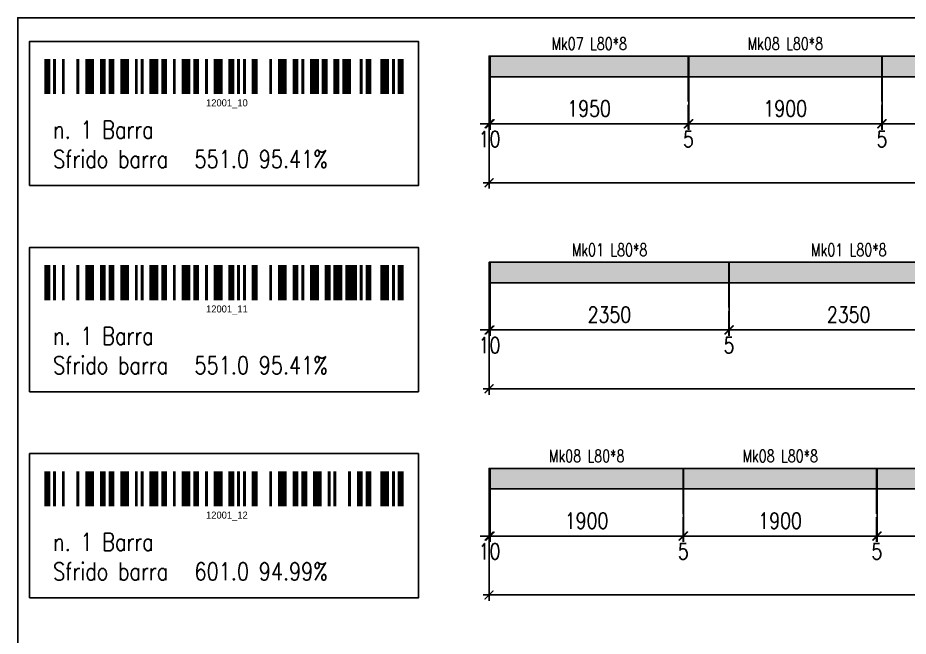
# Model space of a CAD drawing. Header units: millimetres. Extents: x -56 to 421004, y -1 to 91234.
# Drawn here: x 168088 to 176852, y 59637 to 65725 of the extents above; entities that cross this region are included whole.
import ezdxf
from ezdxf.enums import TextEntityAlignment as Align

# ---------------------------------------------------------------- set-up
doc = ezdxf.new("R2010")
doc.units = ezdxf.units.MM
doc.styles.add('EasyCutStyle', font='romans.shx', dxfattribs={"width": 0.8})
doc.styles.add('EasyCutStyleOptimezeBars', font='Romans.shx', dxfattribs={"width": 0.8})
doc.dimstyles.new('EasyCutDimOptimezeBars', dxfattribs={"dimscale": 57.971, "dimtxt": 2.7, "dimasz": 1.5, "dimexe": 1, "dimexo": 0, "dimgap": 1.25, "dimtad": 1, "dimdec": 1, "dimrnd": 0.5, "dimzin": 12, "dimdsep": 46, "dimtxsty": 'EasyCutStyleOptimezeBars', "dimblk": 'ARCHTICK', "dimblk1": 'ARCHTICK', "dimblk2": 'ARCHTICK', "dimcen": 1, "dimdle": 1, "dimclrd": 1, "dimclre": 1, "dimclrt": 3, "dimadec": 3, "dimazin": 0, "dimtfac": 1, "dimtdec": 1, "dimtix": 1, "dimtmove": 0, "dimatfit": 3, "dimfxl": 1, "dimtfill": 1, "dimtolj": 1, "dimtzin": 0, "dimarcsym": 0})

# ---------------------------------------------------------------- blocks, each defined once
blk = doc.blocks.new('BARCODE128_12001_10')
at = {"linetype": 'Continuous'}
for points, const_width in [([(1, 0), (1, 12)], 2), ([(3.5, 0), (3.5, 12)], 1), ([(6.5, 0), (6.5, 12)], 1), ([(11.5, 0), (11.5, 12)], 1), ([(15.5, 0), (15.5, 12)], 3), ([(20, 0), (20, 12)], 2), ([(23, 0), (23, 12)], 2), ([(27.5, 0), (27.5, 12)], 3), ([(31.5, 0), (31.5, 12)], 1), ([(33.5, 0), (33.5, 12)], 1), ([(37.5, 0), (37.5, 12)], 3), ([(41, 0), (41, 12)], 2), ([(44.5, 0), (44.5, 12)], 1), ([(48.5, 0), (48.5, 12)], 3), ([(52, 0), (52, 12)], 2), ([(55.5, 0), (55.5, 12)], 1), ([(59.5, 0), (59.5, 12)], 3), ([(64, 0), (64, 12)], 2), ([(66.5, 0), (66.5, 12)], 1), ([(68.5, 0), (68.5, 12)], 1), ([(72, 0), (72, 12)], 2), ([(77.5, 0), (77.5, 12)], 1), ([(81.5, 0), (81.5, 12)], 3), ([(86, 0), (86, 12)], 2), ([(88.5, 0), (88.5, 12)], 1), ([(92.5, 0), (92.5, 12)], 3), ([(96, 0), (96, 12)], 2), ([(100, 0), (100, 12)], 2), ([(103.5, 0), (103.5, 12)], 3), ([(108.5, 0), (108.5, 12)], 1), ([(111, 0), (111, 12)], 2), ([(116.5, 0), (116.5, 12)], 3), ([(119.5, 0), (119.5, 12)], 1), ([(122, 0), (122, 12)], 2)]:
    blk.add_lwpolyline(points, dxfattribs=dict(at, const_width=const_width))
blk.add_text('12001_10', height=2.4).set_placement((62.5, -4.2), align=Align.CENTER)
blk = doc.blocks.new('_ArchTick')
at = {"color": 0, "linetype": 'ByBlock', "const_width": 0.15}
blk.add_lwpolyline([(-0.5, -0.5), (0.5, 0.5)], dxfattribs=at)
blk = doc.blocks.new('*D1096')
at = {"color": 1, "lineweight": -2}
for p, q in [((172726.3, 65144.9), (172726.3, 64623.1)), ((172736.3, 65144.9), (172736.3, 64623.1)), ((172726.3, 64681.1), (172639.3, 64681.1)), ((172726.3, 64681.1), (172736.3, 64681.1)), ((172736.3, 64681.1), (172823.2, 64681.1))]:
    blk.add_line(p, q, dxfattribs=at)
at = {"layer": 'Defpoints', "color": 0}
for p in [(172726.3, 65144.9), (172736.3, 65144.9), (172736.3, 64681.1)]:
    blk.add_point(p, dxfattribs=at)
at = {"color": 1, "lineweight": -2, "xscale": 86.9637, "yscale": 86.9637, "zscale": 86.9637}
blk.add_blockref('_ArchTick', (172726.3, 64681.1), dxfattribs=at)
at = {"color": 1, "lineweight": -2, "xscale": 86.9637, "yscale": 86.9637, "zscale": 86.9637, "rotation": 180}
blk.add_blockref('_ArchTick', (172736.3, 64681.1), dxfattribs=at)
at = {"color": 3, "char_height": 156.53, "attachment_point": 5, "style": 'EasyCutStyleOptimezeBars', "bg_fill": 3, "box_fill_scale": 1.1, "bg_fill_color": 256, "bg_fill_true_color": 13158600}
for s, insert, bg_fill_transparency in [('\\A1;', (172731.3, 64884), 10817612), ('\\A1;10', (172731.3, 64530.3), 0)]:
    blk.add_mtext(s, dxfattribs=dict(at, insert=insert, bg_fill_transparency=bg_fill_transparency))
blk = doc.blocks.new('*D1097')
at = {"color": 1, "lineweight": -2}
for p, q in [((172736.3, 65144.9), (172736.3, 64623.1)), ((174686.3, 65144.9), (174686.3, 64623.1)), ((172678.3, 64681.1), (174744.2, 64681.1))]:
    blk.add_line(p, q, dxfattribs=at)
at = {"layer": 'Defpoints', "color": 0}
for p in [(172736.3, 65144.9), (174686.3, 65144.9), (174686.3, 64681.1)]:
    blk.add_point(p, dxfattribs=at)
at = {"color": 1, "lineweight": -2, "xscale": 86.9637, "yscale": 86.9637, "zscale": 86.9637, "rotation": 180}
blk.add_blockref('_ArchTick', (172736.3, 64681.1), dxfattribs=at)
at = {"color": 1, "lineweight": -2, "xscale": 86.9637, "yscale": 86.9637, "zscale": 86.9637}
blk.add_blockref('_ArchTick', (174686.3, 64681.1), dxfattribs=at)
at = {"color": 3, "insert": (173711.3, 64831.8), "char_height": 156.53, "attachment_point": 5, "style": 'EasyCutStyleOptimezeBars', "bg_fill": 3, "box_fill_scale": 1.1, "bg_fill_color": 256, "bg_fill_true_color": 13158600, "bg_fill_transparency": 10817612}
blk.add_mtext('\\A1;1950', dxfattribs=at)
blk = doc.blocks.new('*D1098')
at = {"color": 1, "lineweight": -2}
for p, q in [((174686.3, 65144.9), (174686.3, 64623.1)), ((174691.3, 65144.9), (174691.3, 64623.1)), ((174686.3, 64681.1), (174599.3, 64681.1)), ((174686.3, 64681.1), (174691.3, 64681.1)), ((174691.3, 64681.1), (174778.2, 64681.1))]:
    blk.add_line(p, q, dxfattribs=at)
at = {"layer": 'Defpoints', "color": 0}
for p in [(174686.3, 65144.9), (174691.3, 65144.9), (174691.3, 64681.1)]:
    blk.add_point(p, dxfattribs=at)
at = {"color": 1, "lineweight": -2, "xscale": 86.9637, "yscale": 86.9637, "zscale": 86.9637}
blk.add_blockref('_ArchTick', (174686.3, 64681.1), dxfattribs=at)
at = {"color": 1, "lineweight": -2, "xscale": 86.9637, "yscale": 86.9637, "zscale": 86.9637, "rotation": 180}
blk.add_blockref('_ArchTick', (174691.3, 64681.1), dxfattribs=at)
at = {"color": 3, "char_height": 156.53, "attachment_point": 5, "style": 'EasyCutStyleOptimezeBars', "bg_fill": 3, "box_fill_scale": 1.1, "bg_fill_color": 256, "bg_fill_true_color": 13158600}
for s, insert, bg_fill_transparency in [('\\A1;', (174688.8, 64884), 216064), ('\\A1;5', (174688.8, 64530.3), 10817612)]:
    blk.add_mtext(s, dxfattribs=dict(at, insert=insert, bg_fill_transparency=bg_fill_transparency))
blk = doc.blocks.new('*D1099')
at = {"color": 1, "lineweight": -2}
for p, q in [((174691.3, 65144.9), (174691.3, 64623.1)), ((176591.3, 65144.9), (176591.3, 64623.1)), ((174633.3, 64681.1), (176649.2, 64681.1))]:
    blk.add_line(p, q, dxfattribs=at)
at = {"layer": 'Defpoints', "color": 0}
for p in [(174691.3, 65144.9), (176591.3, 65144.9), (176591.3, 64681.1)]:
    blk.add_point(p, dxfattribs=at)
at = {"color": 1, "lineweight": -2, "xscale": 86.9637, "yscale": 86.9637, "zscale": 86.9637, "rotation": 180}
blk.add_blockref('_ArchTick', (174691.3, 64681.1), dxfattribs=at)
at = {"color": 1, "lineweight": -2, "xscale": 86.9637, "yscale": 86.9637, "zscale": 86.9637}
blk.add_blockref('_ArchTick', (176591.3, 64681.1), dxfattribs=at)
at = {"color": 3, "insert": (175641.3, 64831.8), "char_height": 156.53, "attachment_point": 5, "style": 'EasyCutStyleOptimezeBars', "bg_fill": 3, "box_fill_scale": 1.1, "bg_fill_color": 256, "bg_fill_true_color": 13158600, "bg_fill_transparency": 10817612}
blk.add_mtext('\\A1;1900', dxfattribs=at)
blk = doc.blocks.new('*D1100')
at = {"color": 1, "lineweight": -2}
for p, q in [((176591.3, 65144.9), (176591.3, 64623.1)), ((176596.3, 65144.9), (176596.3, 64623.1)), ((176591.3, 64681.1), (176504.3, 64681.1)), ((176591.3, 64681.1), (176596.3, 64681.1)), ((176596.3, 64681.1), (176683.2, 64681.1))]:
    blk.add_line(p, q, dxfattribs=at)
at = {"layer": 'Defpoints', "color": 0}
for p in [(176591.3, 65144.9), (176596.3, 65144.9), (176596.3, 64681.1)]:
    blk.add_point(p, dxfattribs=at)
at = {"color": 1, "lineweight": -2, "xscale": 86.9637, "yscale": 86.9637, "zscale": 86.9637}
blk.add_blockref('_ArchTick', (176591.3, 64681.1), dxfattribs=at)
at = {"color": 1, "lineweight": -2, "xscale": 86.9637, "yscale": 86.9637, "zscale": 86.9637, "rotation": 180}
blk.add_blockref('_ArchTick', (176596.3, 64681.1), dxfattribs=at)
at = {"color": 3, "char_height": 156.53, "attachment_point": 5, "style": 'EasyCutStyleOptimezeBars', "bg_fill": 3, "box_fill_scale": 1.1, "bg_fill_color": 256, "bg_fill_true_color": 13158600}
for s, insert, bg_fill_transparency in [('\\A1;', (176593.8, 64884), 10818128), ('\\A1;5', (176593.8, 64530.3), 0)]:
    blk.add_mtext(s, dxfattribs=dict(at, insert=insert, bg_fill_transparency=bg_fill_transparency))
blk = doc.blocks.new('*D1101')
at = {"color": 1, "lineweight": -2}
for p, q in [((176596.3, 65144.9), (176596.3, 64623.1)), ((178496.3, 65144.9), (178496.3, 64623.1)), ((176538.3, 64681.1), (178554.2, 64681.1))]:
    blk.add_line(p, q, dxfattribs=at)
at = {"layer": 'Defpoints', "color": 0}
for p in [(176596.3, 65144.9), (178496.3, 65144.9), (178496.3, 64681.1)]:
    blk.add_point(p, dxfattribs=at)
at = {"color": 1, "lineweight": -2, "xscale": 86.9637, "yscale": 86.9637, "zscale": 86.9637, "rotation": 180}
blk.add_blockref('_ArchTick', (176596.3, 64681.1), dxfattribs=at)
at = {"color": 1, "lineweight": -2, "xscale": 86.9637, "yscale": 86.9637, "zscale": 86.9637}
blk.add_blockref('_ArchTick', (178496.3, 64681.1), dxfattribs=at)
at = {"color": 3, "insert": (177546.3, 64831.8), "char_height": 156.53, "attachment_point": 5, "style": 'EasyCutStyleOptimezeBars', "bg_fill": 3, "box_fill_scale": 1.1, "bg_fill_color": 256, "bg_fill_true_color": 13158600, "bg_fill_transparency": 4837208}
blk.add_mtext('\\A1;1900', dxfattribs=at)
blk = doc.blocks.new('*D1109')
at = {"color": 1, "lineweight": -2}
for p, q in [((172726.3, 65144.9), (172726.3, 64043.3)), ((184727.3, 65144.9), (184727.3, 64043.3)), ((172668.3, 64101.3), (184785.2, 64101.3))]:
    blk.add_line(p, q, dxfattribs=at)
at = {"layer": 'Defpoints', "color": 0}
for p in [(172726.3, 65144.9), (184727.3, 65144.9), (184727.3, 64101.3)]:
    blk.add_point(p, dxfattribs=at)
at = {"color": 1, "lineweight": -2, "xscale": 86.9637, "yscale": 86.9637, "zscale": 86.9637, "rotation": 180}
blk.add_blockref('_ArchTick', (172726.3, 64101.3), dxfattribs=at)
at = {"color": 1, "lineweight": -2, "xscale": 86.9637, "yscale": 86.9637, "zscale": 86.9637}
blk.add_blockref('_ArchTick', (184727.3, 64101.3), dxfattribs=at)
at = {"color": 3, "insert": (178726.8, 64252), "char_height": 156.53, "attachment_point": 5, "style": 'EasyCutStyleOptimezeBars', "bg_fill": 3, "box_fill_scale": 1.1, "bg_fill_color": 256, "bg_fill_true_color": 13158600, "bg_fill_transparency": 344016}
blk.add_mtext('\\A1;12001', dxfattribs=at)
blk = doc.blocks.new('BARCODE128_12001_11')
at = {"linetype": 'Continuous'}
for points, const_width in [([(1, 0), (1, 12)], 2), ([(3.5, 0), (3.5, 12)], 1), ([(6.5, 0), (6.5, 12)], 1), ([(11.5, 0), (11.5, 12)], 1), ([(15.5, 0), (15.5, 12)], 3), ([(20, 0), (20, 12)], 2), ([(23, 0), (23, 12)], 2), ([(27.5, 0), (27.5, 12)], 3), ([(31.5, 0), (31.5, 12)], 1), ([(33.5, 0), (33.5, 12)], 1), ([(37.5, 0), (37.5, 12)], 3), ([(41, 0), (41, 12)], 2), ([(44.5, 0), (44.5, 12)], 1), ([(48.5, 0), (48.5, 12)], 3), ([(52, 0), (52, 12)], 2), ([(55.5, 0), (55.5, 12)], 1), ([(59.5, 0), (59.5, 12)], 3), ([(64, 0), (64, 12)], 2), ([(66.5, 0), (66.5, 12)], 1), ([(68.5, 0), (68.5, 12)], 1), ([(72, 0), (72, 12)], 2), ([(77.5, 0), (77.5, 12)], 1), ([(81.5, 0), (81.5, 12)], 3), ([(86, 0), (86, 12)], 2), ([(88.5, 0), (88.5, 12)], 1), ([(92.5, 0), (92.5, 12)], 3), ([(97, 0), (97, 12)], 2), ([(100.5, 0), (100.5, 12)], 3), ([(105, 0), (105, 12)], 4), ([(108.5, 0), (108.5, 12)], 1), ([(111, 0), (111, 12)], 2), ([(116.5, 0), (116.5, 12)], 3), ([(119.5, 0), (119.5, 12)], 1), ([(122, 0), (122, 12)], 2)]:
    blk.add_lwpolyline(points, dxfattribs=dict(at, const_width=const_width))
blk.add_text('12001_11', height=2.4).set_placement((62.5, -4.2), align=Align.CENTER)
blk = doc.blocks.new('*D1110')
at = {"color": 1, "lineweight": -2}
for p, q in [((172726.3, 63115.7), (172726.3, 62593.9)), ((172736.3, 63115.7), (172736.3, 62593.9)), ((172726.3, 62651.9), (172639.3, 62651.9)), ((172726.3, 62651.9), (172736.3, 62651.9)), ((172736.3, 62651.9), (172823.2, 62651.9))]:
    blk.add_line(p, q, dxfattribs=at)
at = {"layer": 'Defpoints', "color": 0}
for p in [(172726.3, 63115.7), (172736.3, 63115.7), (172736.3, 62651.9)]:
    blk.add_point(p, dxfattribs=at)
at = {"color": 1, "lineweight": -2, "xscale": 86.9637, "yscale": 86.9637, "zscale": 86.9637}
blk.add_blockref('_ArchTick', (172726.3, 62651.9), dxfattribs=at)
at = {"color": 1, "lineweight": -2, "xscale": 86.9637, "yscale": 86.9637, "zscale": 86.9637, "rotation": 180}
blk.add_blockref('_ArchTick', (172736.3, 62651.9), dxfattribs=at)
at = {"color": 3, "char_height": 156.53, "attachment_point": 5, "style": 'EasyCutStyleOptimezeBars', "bg_fill": 3, "box_fill_scale": 1.1, "bg_fill_color": 256, "bg_fill_true_color": 13158600}
for s, insert, bg_fill_transparency in [('\\A1;', (172731.3, 62854.8), 10821740), ('\\A1;10', (172731.3, 62501.2), 4390977)]:
    blk.add_mtext(s, dxfattribs=dict(at, insert=insert, bg_fill_transparency=bg_fill_transparency))
blk = doc.blocks.new('*D1111')
at = {"color": 1, "lineweight": -2}
for p, q in [((172736.3, 63115.7), (172736.3, 62593.9)), ((175086.3, 63115.7), (175086.3, 62593.9)), ((172678.3, 62651.9), (175144.2, 62651.9))]:
    blk.add_line(p, q, dxfattribs=at)
at = {"layer": 'Defpoints', "color": 0}
for p in [(172736.3, 63115.7), (175086.3, 63115.7), (175086.3, 62651.9)]:
    blk.add_point(p, dxfattribs=at)
at = {"color": 1, "lineweight": -2, "xscale": 86.9637, "yscale": 86.9637, "zscale": 86.9637, "rotation": 180}
blk.add_blockref('_ArchTick', (172736.3, 62651.9), dxfattribs=at)
at = {"color": 1, "lineweight": -2, "xscale": 86.9637, "yscale": 86.9637, "zscale": 86.9637}
blk.add_blockref('_ArchTick', (175086.3, 62651.9), dxfattribs=at)
at = {"color": 3, "insert": (173911.3, 62802.6), "char_height": 156.53, "attachment_point": 5, "style": 'EasyCutStyleOptimezeBars', "bg_fill": 3, "box_fill_scale": 1.1, "bg_fill_color": 256, "bg_fill_true_color": 13158600, "bg_fill_transparency": 0}
blk.add_mtext('\\A1;2350', dxfattribs=at)
blk = doc.blocks.new('*D1112')
at = {"color": 1, "lineweight": -2}
for p, q in [((175086.3, 63115.7), (175086.3, 62593.9)), ((175091.3, 63115.7), (175091.3, 62593.9)), ((175086.3, 62651.9), (174999.3, 62651.9)), ((175086.3, 62651.9), (175091.3, 62651.9)), ((175091.3, 62651.9), (175178.2, 62651.9))]:
    blk.add_line(p, q, dxfattribs=at)
at = {"layer": 'Defpoints', "color": 0}
for p in [(175086.3, 63115.7), (175091.3, 63115.7), (175091.3, 62651.9)]:
    blk.add_point(p, dxfattribs=at)
at = {"color": 1, "lineweight": -2, "xscale": 86.9637, "yscale": 86.9637, "zscale": 86.9637}
blk.add_blockref('_ArchTick', (175086.3, 62651.9), dxfattribs=at)
at = {"color": 1, "lineweight": -2, "xscale": 86.9637, "yscale": 86.9637, "zscale": 86.9637, "rotation": 180}
blk.add_blockref('_ArchTick', (175091.3, 62651.9), dxfattribs=at)
at = {"color": 3, "char_height": 156.53, "attachment_point": 5, "style": 'EasyCutStyleOptimezeBars', "bg_fill": 3, "box_fill_scale": 1.1, "bg_fill_color": 256, "bg_fill_true_color": 13158600, "bg_fill_transparency": 0}
for s, insert in [('\\A1;', (175088.8, 62854.8)), ('\\A1;5', (175088.8, 62501.2))]:
    blk.add_mtext(s, dxfattribs=dict(at, insert=insert))
blk = doc.blocks.new('*D1113')
at = {"color": 1, "lineweight": -2}
for p, q in [((175091.3, 63115.7), (175091.3, 62593.9)), ((177441.3, 63115.7), (177441.3, 62593.9)), ((175033.3, 62651.9), (177499.2, 62651.9))]:
    blk.add_line(p, q, dxfattribs=at)
at = {"layer": 'Defpoints', "color": 0}
for p in [(175091.3, 63115.7), (177441.3, 63115.7), (177441.3, 62651.9)]:
    blk.add_point(p, dxfattribs=at)
at = {"color": 1, "lineweight": -2, "xscale": 86.9637, "yscale": 86.9637, "zscale": 86.9637, "rotation": 180}
blk.add_blockref('_ArchTick', (175091.3, 62651.9), dxfattribs=at)
at = {"color": 1, "lineweight": -2, "xscale": 86.9637, "yscale": 86.9637, "zscale": 86.9637}
blk.add_blockref('_ArchTick', (177441.3, 62651.9), dxfattribs=at)
at = {"color": 3, "insert": (176266.3, 62802.6), "char_height": 156.53, "attachment_point": 5, "style": 'EasyCutStyleOptimezeBars', "bg_fill": 3, "box_fill_scale": 1.1, "bg_fill_color": 256, "bg_fill_true_color": 13158600, "bg_fill_transparency": 4837208}
blk.add_mtext('\\A1;2350', dxfattribs=at)
blk = doc.blocks.new('*D1121')
at = {"color": 1, "lineweight": -2}
for p, q in [((172726.3, 63115.7), (172726.3, 62014.2)), ((184727.3, 63115.7), (184727.3, 62014.2)), ((172668.3, 62072.2), (184785.2, 62072.2))]:
    blk.add_line(p, q, dxfattribs=at)
at = {"layer": 'Defpoints', "color": 0}
for p in [(172726.3, 63115.7), (184727.3, 63115.7), (184727.3, 62072.2)]:
    blk.add_point(p, dxfattribs=at)
at = {"color": 1, "lineweight": -2, "xscale": 86.9637, "yscale": 86.9637, "zscale": 86.9637, "rotation": 180}
blk.add_blockref('_ArchTick', (172726.3, 62072.2), dxfattribs=at)
at = {"color": 1, "lineweight": -2, "xscale": 86.9637, "yscale": 86.9637, "zscale": 86.9637}
blk.add_blockref('_ArchTick', (184727.3, 62072.2), dxfattribs=at)
at = {"color": 3, "insert": (178726.8, 62222.9), "char_height": 156.53, "attachment_point": 5, "style": 'EasyCutStyleOptimezeBars', "bg_fill": 3, "box_fill_scale": 1.1, "bg_fill_color": 256, "bg_fill_true_color": 13158600, "bg_fill_transparency": 778384}
blk.add_mtext('\\A1;12001', dxfattribs=at)
blk = doc.blocks.new('BARCODE128_12001_12')
at = {"linetype": 'Continuous'}
for points, const_width in [([(1, 0), (1, 12)], 2), ([(3.5, 0), (3.5, 12)], 1), ([(6.5, 0), (6.5, 12)], 1), ([(11.5, 0), (11.5, 12)], 1), ([(15.5, 0), (15.5, 12)], 3), ([(20, 0), (20, 12)], 2), ([(23, 0), (23, 12)], 2), ([(27.5, 0), (27.5, 12)], 3), ([(31.5, 0), (31.5, 12)], 1), ([(33.5, 0), (33.5, 12)], 1), ([(37.5, 0), (37.5, 12)], 3), ([(41, 0), (41, 12)], 2), ([(44.5, 0), (44.5, 12)], 1), ([(48.5, 0), (48.5, 12)], 3), ([(52, 0), (52, 12)], 2), ([(55.5, 0), (55.5, 12)], 1), ([(59.5, 0), (59.5, 12)], 3), ([(64, 0), (64, 12)], 2), ([(66.5, 0), (66.5, 12)], 1), ([(68.5, 0), (68.5, 12)], 1), ([(72, 0), (72, 12)], 2), ([(77.5, 0), (77.5, 12)], 1), ([(81.5, 0), (81.5, 12)], 3), ([(86, 0), (86, 12)], 2), ([(89, 0), (89, 12)], 2), ([(93.5, 0), (93.5, 12)], 3), ([(97.5, 0), (97.5, 12)], 1), ([(99.5, 0), (99.5, 12)], 1), ([(104.5, 0), (104.5, 12)], 1), ([(108, 0), (108, 12)], 2), ([(111, 0), (111, 12)], 2), ([(116.5, 0), (116.5, 12)], 3), ([(119.5, 0), (119.5, 12)], 1), ([(122, 0), (122, 12)], 2)]:
    blk.add_lwpolyline(points, dxfattribs=dict(at, const_width=const_width))
blk.add_text('12001_12', height=2.4).set_placement((62.5, -4.2), align=Align.CENTER)
blk = doc.blocks.new('*D1122')
at = {"color": 1, "lineweight": -2}
for p, q in [((172726.3, 61086.6), (172726.3, 60564.8)), ((172736.3, 61086.6), (172736.3, 60564.8)), ((172726.3, 60622.8), (172639.3, 60622.8)), ((172726.3, 60622.8), (172736.3, 60622.8)), ((172736.3, 60622.8), (172823.2, 60622.8))]:
    blk.add_line(p, q, dxfattribs=at)
at = {"layer": 'Defpoints', "color": 0}
for p in [(172726.3, 61086.6), (172736.3, 61086.6), (172736.3, 60622.8)]:
    blk.add_point(p, dxfattribs=at)
at = {"color": 1, "lineweight": -2, "xscale": 86.9637, "yscale": 86.9637, "zscale": 86.9637}
blk.add_blockref('_ArchTick', (172726.3, 60622.8), dxfattribs=at)
at = {"color": 1, "lineweight": -2, "xscale": 86.9637, "yscale": 86.9637, "zscale": 86.9637, "rotation": 180}
blk.add_blockref('_ArchTick', (172736.3, 60622.8), dxfattribs=at)
at = {"color": 3, "char_height": 156.53, "attachment_point": 5, "style": 'EasyCutStyleOptimezeBars', "bg_fill": 3, "box_fill_scale": 1.1, "bg_fill_color": 256, "bg_fill_true_color": 13158600, "bg_fill_transparency": 10820192}
for s, insert in [('\\A1;', (172731.3, 60825.7)), ('\\A1;10', (172731.3, 60472))]:
    blk.add_mtext(s, dxfattribs=dict(at, insert=insert))
blk = doc.blocks.new('*D1123')
at = {"color": 1, "lineweight": -2}
for p, q in [((172736.3, 61086.6), (172736.3, 60564.8)), ((174636.3, 61086.6), (174636.3, 60564.8)), ((172678.3, 60622.8), (174694.2, 60622.8))]:
    blk.add_line(p, q, dxfattribs=at)
at = {"layer": 'Defpoints', "color": 0}
for p in [(172736.3, 61086.6), (174636.3, 61086.6), (174636.3, 60622.8)]:
    blk.add_point(p, dxfattribs=at)
at = {"color": 1, "lineweight": -2, "xscale": 86.9637, "yscale": 86.9637, "zscale": 86.9637, "rotation": 180}
blk.add_blockref('_ArchTick', (172736.3, 60622.8), dxfattribs=at)
at = {"color": 1, "lineweight": -2, "xscale": 86.9637, "yscale": 86.9637, "zscale": 86.9637}
blk.add_blockref('_ArchTick', (174636.3, 60622.8), dxfattribs=at)
at = {"color": 3, "insert": (173686.3, 60773.5), "char_height": 156.53, "attachment_point": 5, "style": 'EasyCutStyleOptimezeBars', "bg_fill": 3, "box_fill_scale": 1.1, "bg_fill_color": 256, "bg_fill_true_color": 13158600, "bg_fill_transparency": 681420}
blk.add_mtext('\\A1;1900', dxfattribs=at)
blk = doc.blocks.new('*D1124')
at = {"color": 1, "lineweight": -2}
for p, q in [((174636.3, 61086.6), (174636.3, 60564.8)), ((174641.3, 61086.6), (174641.3, 60564.8)), ((174636.3, 60622.8), (174549.3, 60622.8)), ((174636.3, 60622.8), (174641.3, 60622.8)), ((174641.3, 60622.8), (174728.2, 60622.8))]:
    blk.add_line(p, q, dxfattribs=at)
at = {"layer": 'Defpoints', "color": 0}
for p in [(174636.3, 61086.6), (174641.3, 61086.6), (174641.3, 60622.8)]:
    blk.add_point(p, dxfattribs=at)
at = {"color": 1, "lineweight": -2, "xscale": 86.9637, "yscale": 86.9637, "zscale": 86.9637}
blk.add_blockref('_ArchTick', (174636.3, 60622.8), dxfattribs=at)
at = {"color": 1, "lineweight": -2, "xscale": 86.9637, "yscale": 86.9637, "zscale": 86.9637, "rotation": 180}
blk.add_blockref('_ArchTick', (174641.3, 60622.8), dxfattribs=at)
at = {"color": 3, "char_height": 156.53, "attachment_point": 5, "style": 'EasyCutStyleOptimezeBars', "bg_fill": 3, "box_fill_scale": 1.1, "bg_fill_color": 256, "bg_fill_true_color": 13158600}
for s, insert, bg_fill_transparency in [('\\A1;', (174638.8, 60825.7), 708556), ('\\A1;5', (174638.8, 60472), 709916)]:
    blk.add_mtext(s, dxfattribs=dict(at, insert=insert, bg_fill_transparency=bg_fill_transparency))
blk = doc.blocks.new('*D1125')
at = {"color": 1, "lineweight": -2}
for p, q in [((174641.3, 61086.6), (174641.3, 60564.8)), ((176541.3, 61086.6), (176541.3, 60564.8)), ((174583.3, 60622.8), (176599.2, 60622.8))]:
    blk.add_line(p, q, dxfattribs=at)
at = {"layer": 'Defpoints', "color": 0}
for p in [(174641.3, 61086.6), (176541.3, 61086.6), (176541.3, 60622.8)]:
    blk.add_point(p, dxfattribs=at)
at = {"color": 1, "lineweight": -2, "xscale": 86.9637, "yscale": 86.9637, "zscale": 86.9637, "rotation": 180}
blk.add_blockref('_ArchTick', (174641.3, 60622.8), dxfattribs=at)
at = {"color": 1, "lineweight": -2, "xscale": 86.9637, "yscale": 86.9637, "zscale": 86.9637}
blk.add_blockref('_ArchTick', (176541.3, 60622.8), dxfattribs=at)
at = {"color": 3, "insert": (175591.3, 60773.5), "char_height": 156.53, "attachment_point": 5, "style": 'EasyCutStyleOptimezeBars', "bg_fill": 3, "box_fill_scale": 1.1, "bg_fill_color": 256, "bg_fill_true_color": 13158600, "bg_fill_transparency": 10825868}
blk.add_mtext('\\A1;1900', dxfattribs=at)
blk = doc.blocks.new('*D1126')
at = {"color": 1, "lineweight": -2}
for p, q in [((176541.3, 61086.6), (176541.3, 60564.8)), ((176546.3, 61086.6), (176546.3, 60564.8)), ((176541.3, 60622.8), (176454.3, 60622.8)), ((176541.3, 60622.8), (176546.3, 60622.8)), ((176546.3, 60622.8), (176633.2, 60622.8))]:
    blk.add_line(p, q, dxfattribs=at)
at = {"layer": 'Defpoints', "color": 0}
for p in [(176541.3, 61086.6), (176546.3, 61086.6), (176546.3, 60622.8)]:
    blk.add_point(p, dxfattribs=at)
at = {"color": 1, "lineweight": -2, "xscale": 86.9637, "yscale": 86.9637, "zscale": 86.9637}
blk.add_blockref('_ArchTick', (176541.3, 60622.8), dxfattribs=at)
at = {"color": 1, "lineweight": -2, "xscale": 86.9637, "yscale": 86.9637, "zscale": 86.9637, "rotation": 180}
blk.add_blockref('_ArchTick', (176546.3, 60622.8), dxfattribs=at)
at = {"color": 3, "char_height": 156.53, "attachment_point": 5, "style": 'EasyCutStyleOptimezeBars', "bg_fill": 3, "box_fill_scale": 1.1, "bg_fill_color": 256, "bg_fill_true_color": 13158600, "bg_fill_transparency": 7929972}
for s, insert in [('\\A1;', (176543.8, 60825.7)), ('\\A1;5', (176543.8, 60472))]:
    blk.add_mtext(s, dxfattribs=dict(at, insert=insert))
blk = doc.blocks.new('*D1127')
at = {"color": 1, "lineweight": -2}
for p, q in [((176546.3, 61086.6), (176546.3, 60564.8)), ((178446.3, 61086.6), (178446.3, 60564.8)), ((176488.3, 60622.8), (178504.2, 60622.8))]:
    blk.add_line(p, q, dxfattribs=at)
at = {"layer": 'Defpoints', "color": 0}
for p in [(176546.3, 61086.6), (178446.3, 61086.6), (178446.3, 60622.8)]:
    blk.add_point(p, dxfattribs=at)
at = {"color": 1, "lineweight": -2, "xscale": 86.9637, "yscale": 86.9637, "zscale": 86.9637, "rotation": 180}
blk.add_blockref('_ArchTick', (176546.3, 60622.8), dxfattribs=at)
at = {"color": 1, "lineweight": -2, "xscale": 86.9637, "yscale": 86.9637, "zscale": 86.9637}
blk.add_blockref('_ArchTick', (178446.3, 60622.8), dxfattribs=at)
at = {"color": 3, "insert": (177496.3, 60773.5), "char_height": 156.53, "attachment_point": 5, "style": 'EasyCutStyleOptimezeBars', "bg_fill": 3, "box_fill_scale": 1.1, "bg_fill_color": 256, "bg_fill_true_color": 13158600, "bg_fill_transparency": 10833944}
blk.add_mtext('\\A1;1900', dxfattribs=at)
blk = doc.blocks.new('*D1135')
at = {"color": 1, "lineweight": -2}
for p, q in [((172726.3, 61086.6), (172726.3, 59985)), ((184727.3, 61086.6), (184727.3, 59985)), ((172668.3, 60043), (184785.2, 60043))]:
    blk.add_line(p, q, dxfattribs=at)
at = {"layer": 'Defpoints', "color": 0}
for p in [(172726.3, 61086.6), (184727.3, 61086.6), (184727.3, 60043)]:
    blk.add_point(p, dxfattribs=at)
at = {"color": 1, "lineweight": -2, "xscale": 86.9637, "yscale": 86.9637, "zscale": 86.9637, "rotation": 180}
blk.add_blockref('_ArchTick', (172726.3, 60043), dxfattribs=at)
at = {"color": 1, "lineweight": -2, "xscale": 86.9637, "yscale": 86.9637, "zscale": 86.9637}
blk.add_blockref('_ArchTick', (184727.3, 60043), dxfattribs=at)
at = {"color": 3, "insert": (178726.8, 60193.7), "char_height": 156.53, "attachment_point": 5, "style": 'EasyCutStyleOptimezeBars', "bg_fill": 3, "box_fill_scale": 1.1, "bg_fill_color": 256, "bg_fill_true_color": 13158600, "bg_fill_transparency": 10835492}
blk.add_mtext('\\A1;12001', dxfattribs=at)

msp = doc.modelspace()

# ---------------------------------------------------------------- linework, layer by layer
at = {"color": 5}
msp.add_lwpolyline([(168088.21, 53549.71), (185307.02, 53549.71), (185307.02, 65724.63), (168088.21, 65724.63)], close=True, dxfattribs=at)
at = {"color": 231, "true_color": 0xfd58be}
for points in [[(172726.27, 65144.87), (184727.27, 65144.87), (184727.27, 65347.79), (172726.27, 65347.79)], [(172726.27, 63115.72), (184727.27, 63115.72), (184727.27, 63318.63), (172726.27, 63318.63)], [(172726.27, 61086.57), (184727.27, 61086.57), (184727.27, 61289.48), (172726.27, 61289.48)]]:
    msp.add_lwpolyline(points, close=True, dxfattribs=at)
at = {"color": 7}
for points in [[(172736.27, 65144.87), (174686.27, 65144.87), (174686.27, 65347.79), (172736.27, 65347.79)], [(174691.27, 65144.87), (176591.27, 65144.87), (176591.27, 65347.79), (174691.27, 65347.79)], [(176596.27, 65144.87), (178496.27, 65144.87), (178496.27, 65347.79), (176596.27, 65347.79)], [(172736.27, 63115.72), (175086.27, 63115.72), (175086.27, 63318.63), (172736.27, 63318.63)], [(175091.27, 63115.72), (177441.27, 63115.72), (177441.27, 63318.63), (175091.27, 63318.63)], [(172736.27, 61086.57), (174636.27, 61086.57), (174636.27, 61289.48), (172736.27, 61289.48)], [(174641.27, 61086.57), (176541.27, 61086.57), (176541.27, 61289.48), (174641.27, 61289.48)], [(176546.27, 61086.57), (178446.27, 61086.57), (178446.27, 61289.48), (176546.27, 61289.48)]]:
    msp.add_lwpolyline(points, close=True, dxfattribs=at)
at = {"color": 54, "true_color": 0xa08f17}
msp.add_solid([(172736.27, 65144.87), (174686.27, 65144.87), (172736.27, 65347.79), (174686.27, 65347.79)], dxfattribs=at)
at = {"color": 54, "true_color": 0x9f8b17}
for points in [[(174691.27, 65144.87), (176591.27, 65144.87), (174691.27, 65347.79), (176591.27, 65347.79)], [(176596.27, 65144.87), (178496.27, 65144.87), (176596.27, 65347.79), (178496.27, 65347.79)], [(172736.27, 61086.57), (174636.27, 61086.57), (172736.27, 61289.48), (174636.27, 61289.48)], [(174641.27, 61086.57), (176541.27, 61086.57), (174641.27, 61289.48), (176541.27, 61289.48)], [(176546.27, 61086.57), (178446.27, 61086.57), (176546.27, 61289.48), (178446.27, 61289.48)]]:
    msp.add_solid(points, dxfattribs=at)
at = {"color": 54, "true_color": 0x9fa717}
for points in [[(172736.27, 63115.72), (175086.27, 63115.72), (172736.27, 63318.63), (175086.27, 63318.63)], [(175091.27, 63115.72), (177441.27, 63115.72), (175091.27, 63318.63), (177441.27, 63318.63)]]:
    msp.add_solid(points, dxfattribs=at)

# ---------------------------------------------------------------- texts
at = {"style": 'EasyCutStyle', "width": 0.75}
for s, p in [('Mk07 L80*8', (173712.27, 65408.66)), ('Mk08 L80*8', (175642.27, 65408.66)), ('Mk01 L80*8', (173912.27, 63379.51)), ('Mk01 L80*8', (176267.27, 63379.51)), ('Mk08 L80*8', (173687.27, 61350.36)), ('Mk08 L80*8', (175592.27, 61350.36))]:
    msp.add_text(s, height=121.749, dxfattribs=at).set_placement(p, align=Align.CENTER)

# ---------------------------------------------------------------- next in the draw order: texts
at = {"color": 71, "char_height": 173.9274, "attachment_point": 1, "bg_fill": 2}
for s, insert in [('{\\Fromans|c0;\\W0.8;\\C2;n. 1 Barra^J\\C1;Sfrido barra^I\\C7;551.0 95.41%', (168436.06, 64710.05)), ('{\\Fromans|c0;\\W0.8;\\C2;n. 1 Barra^J\\C1;Sfrido barra^I\\C7;551.0 95.41%', (168436.06, 62680.9)), ('{\\Fromans|c0;\\W0.8;\\C2;n. 1 Barra^J\\C1;Sfrido barra^I\\C7;601.0 94.99%', (168436.06, 60651.75))]:
    msp.add_mtext(s, dxfattribs=dict(at, insert=insert))

# ---------------------------------------------------------------- next in the draw order: dimensions: what is measured, and where the dimension line sits
for base, p1, p2, picture, middle in [((172736.27, 64681.07), (172726.27, 65144.87), (172736.27, 65144.87), '*D1096', (172731.27, 64681.07)), ((172736.27, 62651.91), (172726.27, 63115.72), (172736.27, 63115.72), '*D1110', (172731.27, 62651.91)), ((172736.27, 60622.76), (172726.27, 61086.57), (172736.27, 61086.57), '*D1122', (172731.27, 60622.76))]:
    dim = msp.add_linear_dim(base=base, p1=p1, p2=p2, text='\\X<>', dimstyle='EasyCutDimOptimezeBars', override={"dimscale": 57.9758})
    dim.commit()
    dim.dimension.update_dxf_attribs({"geometry": picture, "text_midpoint": middle})

# ---------------------------------------------------------------- next in the draw order: linework, layer by layer
at = {"color": 5}
for points in [[(168204.16, 64072.32), (172030.56, 64072.32), (172030.56, 65492.73), (168204.16, 65492.73)], [(168204.16, 62043.17), (172030.56, 62043.17), (172030.56, 63463.57), (168204.16, 63463.57)], [(168204.16, 60014.01), (172030.56, 60014.01), (172030.56, 61434.42), (168204.16, 61434.42)]]:
    msp.add_lwpolyline(points, close=True, dxfattribs=at)

# ---------------------------------------------------------------- next in the draw order: block references
at = {"xscale": 28.74833057849901, "yscale": 28.74833057851356, "zscale": 28.74833057851239}
for name, p in [('BARCODE128_12001_10', (168349.34, 64973.82)), ('BARCODE128_12001_11', (168349.34, 62944.67)), ('BARCODE128_12001_12', (168349.34, 60915.51))]:
    msp.add_blockref(name, p, dxfattribs=at)

# ---------------------------------------------------------------- next in the draw order: dimensions: what is measured, and where the dimension line sits
for base, p1, p2, picture, middle in [((174686.27, 64681.07), (172736.27, 65144.87), (174686.27, 65144.87), '*D1097', (173711.27, 64831.8)), ((175086.27, 62651.91), (172736.27, 63115.72), (175086.27, 63115.72), '*D1111', (173911.27, 62802.65)), ((174636.27, 60622.76), (172736.27, 61086.57), (174636.27, 61086.57), '*D1123', (173686.27, 60773.5))]:
    dim = msp.add_linear_dim(base=base, p1=p1, p2=p2, dimstyle='EasyCutDimOptimezeBars', override={"dimscale": 57.9758, "dimtad": 1})
    dim.commit()
    dim.dimension.update_dxf_attribs({"geometry": picture, "text_midpoint": middle})

# ---------------------------------------------------------------- next in the draw order: dimensions: what is measured, and where the dimension line sits
for base, p1, p2, picture, middle in [((174691.27, 64681.07), (174686.27, 65144.87), (174691.27, 65144.87), '*D1098', (174688.77, 64681.07)), ((175091.27, 62651.91), (175086.27, 63115.72), (175091.27, 63115.72), '*D1112', (175088.77, 62651.91)), ((174641.27, 60622.76), (174636.27, 61086.57), (174641.27, 61086.57), '*D1124', (174638.77, 60622.76))]:
    dim = msp.add_linear_dim(base=base, p1=p1, p2=p2, text='\\X<>', dimstyle='EasyCutDimOptimezeBars', override={"dimscale": 57.9758})
    dim.commit()
    dim.dimension.update_dxf_attribs({"geometry": picture, "text_midpoint": middle})

# ---------------------------------------------------------------- next in the draw order: dimensions: what is measured, and where the dimension line sits
for base, p1, p2, picture, middle in [((176591.27, 64681.07), (174691.27, 65144.87), (176591.27, 65144.87), '*D1099', (175641.27, 64831.8)), ((177441.27, 62651.91), (175091.27, 63115.72), (177441.27, 63115.72), '*D1113', (176266.27, 62802.65)), ((176541.27, 60622.76), (174641.27, 61086.57), (176541.27, 61086.57), '*D1125', (175591.27, 60773.5))]:
    dim = msp.add_linear_dim(base=base, p1=p1, p2=p2, dimstyle='EasyCutDimOptimezeBars', override={"dimscale": 57.9758, "dimtad": 1})
    dim.commit()
    dim.dimension.update_dxf_attribs({"geometry": picture, "text_midpoint": middle})

# ---------------------------------------------------------------- next in the draw order: dimensions: what is measured, and where the dimension line sits
for base, p1, p2, picture, middle in [((176596.27, 64681.07), (176591.27, 65144.87), (176596.27, 65144.87), '*D1100', (176593.77, 64681.07)), ((176546.27, 60622.76), (176541.27, 61086.57), (176546.27, 61086.57), '*D1126', (176543.77, 60622.76))]:
    dim = msp.add_linear_dim(base=base, p1=p1, p2=p2, text='\\X<>', dimstyle='EasyCutDimOptimezeBars', override={"dimscale": 57.9758})
    dim.commit()
    dim.dimension.update_dxf_attribs({"geometry": picture, "text_midpoint": middle})
dim = msp.add_linear_dim(base=(184727.27, 62072.15), p1=(172726.27, 63115.72), p2=(184727.27, 63115.72), dimstyle='EasyCutDimOptimezeBars', override={"dimscale": 57.9758, "dimtad": 1})
dim.commit()
dim.dimension.update_dxf_attribs({"geometry": '*D1121', "text_midpoint": (178726.77, 62222.89)})

# ---------------------------------------------------------------- next in the draw order: dimensions: what is measured, and where the dimension line sits
for base, p1, p2, picture, middle in [((178496.27, 64681.07), (176596.27, 65144.87), (178496.27, 65144.87), '*D1101', (177546.27, 64831.8)), ((178446.27, 60622.76), (176546.27, 61086.57), (178446.27, 61086.57), '*D1127', (177496.27, 60773.5))]:
    dim = msp.add_linear_dim(base=base, p1=p1, p2=p2, dimstyle='EasyCutDimOptimezeBars', override={"dimscale": 57.9758, "dimtad": 1})
    dim.commit()
    dim.dimension.update_dxf_attribs({"geometry": picture, "text_midpoint": middle})

# ---------------------------------------------------------------- next in the draw order: dimensions: what is measured, and where the dimension line sits
for base, p1, p2, picture, middle in [((184727.27, 64101.31), (172726.27, 65144.87), (184727.27, 65144.87), '*D1109', (178726.77, 64252.04)), ((184727.27, 60043), (172726.27, 61086.57), (184727.27, 61086.57), '*D1135', (178726.77, 60193.74))]:
    dim = msp.add_linear_dim(base=base, p1=p1, p2=p2, dimstyle='EasyCutDimOptimezeBars', override={"dimscale": 57.9758, "dimtad": 1})
    dim.commit()
    dim.dimension.update_dxf_attribs({"geometry": picture, "text_midpoint": middle})

doc.saveas('drawing.dxf')
